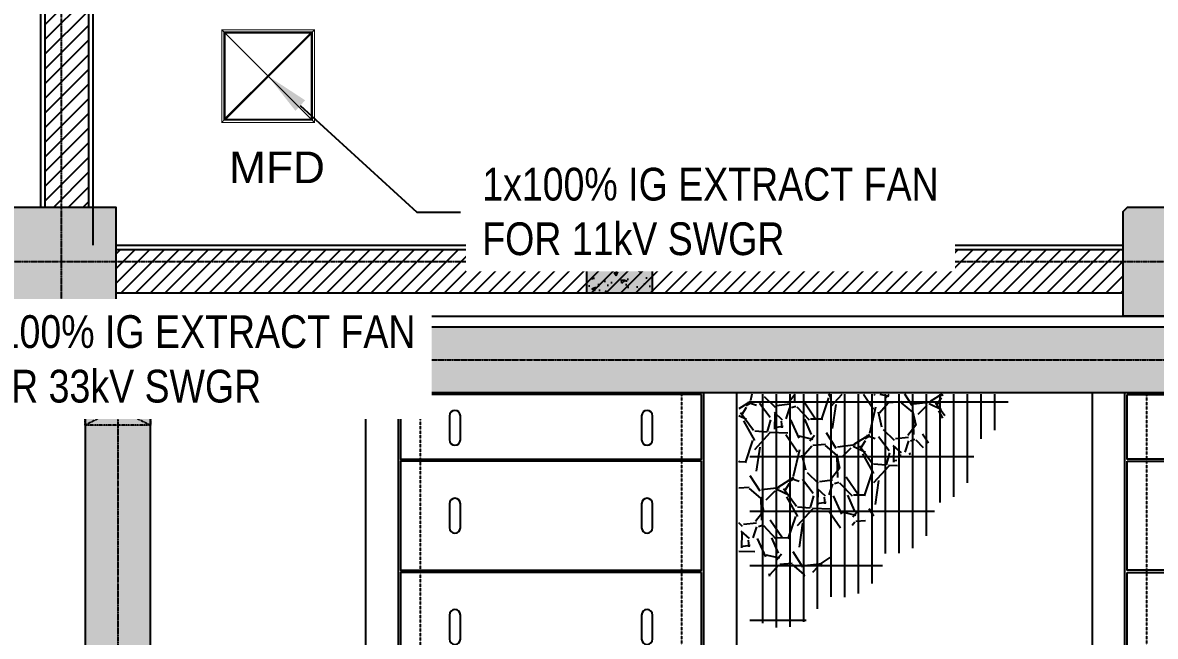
# Model space of a CAD drawing. Header units: metres. Extents: x 841183 to 1048542, y 259326 to 317714.
# Drawn here: x 940537 to 945726, y 288084 to 290897 of the extents above; entities that cross this region are included whole.
import ezdxf
from ezdxf import colors
from ezdxf.entities.mleader import LeaderData, LeaderLine
from ezdxf.math import Vec2, Vec3

# ---------------------------------------------------------------- set-up
doc = ezdxf.new("R2010")
doc.units = ezdxf.units.M
doc.header["$PDMODE"] = 34
for name, pattern in [('( Hidden )', [0.375, 0.25, -0.125]), ('DASHED2', [0.375, 0.25, -0.125]), ('HIDDEN', [0.375, 0.25, -0.125]), ('VILLA AXIS$0$CENTER', [2, 1.25, -0.25, 0.25, -0.25])]:
    doc.linetypes.add(name, pattern=pattern)
for name, color, linetype in [('0_EXTRACT AIR DUCT', 236, 'Continuous'), ('0_HVAC TEXT', 7, 'Continuous'), ('A-AXIS LINE', 253, 'Continuous'), ('A-BRICK', 3, 'Continuous'), ('A-FIXTURES', 252, 'Continuous'), ('A-SECT-PATT', 9, 'Continuous'), ('A-WALL-2', 252, 'Continuous'), ('G-COL', 252, 'Continuous'), ('G-RC-WALL', 252, 'Continuous'), ('INTEC -RC-WALL', 252, 'Continuous'), ('PAMCAD-PROJECTION', 7, 'Continuous'), ('REVISION-CLOUD', 9, 'Continuous'), ('TIP - BEAM-CONC', 6, 'Continuous'), ('WALL OPENING', 1, 'Continuous')]:
    doc.layers.add(name, color=color, linetype=linetype)
doc.layers.add('0_HVAC-OPENING', color=126, linetype='Continuous', lineweight=0)
for name, color, linetype, transparency in [('A-AXIS DIMENSION', 252, 'Continuous', 0.6), ('A-HATCH', 252, 'Continuous', 0.6), ('A-HATCH SOLID', 253, 'Continuous', 0.6), ('A-REFLECT DOWN', 252, 'Continuous', 0.6), ('G-HATCH', 253, 'Continuous', 0.6), ('G-HATCH-COL-WALL', 253, 'Continuous', 0.6)]:
    doc.layers.add(name, color=color, linetype=linetype, transparency=transparency)
doc.styles.add('AIRAL', font='arial.ttf', dxfattribs={"height": 6.14})
doc.styles.add('romans', font='romans.shx', dxfattribs={"width": 0.85})
doc.styles.get("Standard").update_dxf_attribs({"font": 'ARIALN.TTF'})
doc.dimstyles.new('DIM-100', dxfattribs={"dimtxt": 200, "dimasz": 100, "dimexe": 50, "dimexo": 75, "dimgap": 50, "dimtad": 1, "dimdec": 0, "dimrnd": 5, "dimzin": 9, "dimdsep": 46, "dimtxsty": 'romans', "dimblk1": 'D-oblique', "dimblk2": 'D-oblique', "dimsah": 1, "dimcen": 100, "dimdle": 100, "dimclrd": 256, "dimclre": 256, "dimclrt": 131, "dimadec": 0, "dimazin": 0, "dimtfac": 1, "dimtdec": 0, "dimtofl": 0, "dimtmove": 2, "dimatfit": 3, "dimldrblk": 'OBLIQUE', "dimfxl": 100, "dimfxlon": 1, "dimtfillclr": 256, "dimtolj": 1, "dimtzin": 0, "dimarcsym": 0})

# ---------------------------------------------------------------- blocks, each defined once
blk = doc.blocks.new('A$C10b3fa2f')
at = {"layer": 'A-REFLECT DOWN'}
h = blk.add_hatch(dxfattribs=at)
h.set_pattern_fill('AR-HBONE', color=256, scale=75, style=0)
h.set_pattern_definition([(45, (-872853.2943273549, -501345.4365919695), (0, 424.2640687119285), [900, -300]), (135, (-872641.1622929799, -501133.3045575945), (3.33066907387547e-14, 424.2640687119285), [900, -300])])
h.paths.add_polyline_path([(-40951.92798982479, -7637.119681541168), (-40445.08106751728, -7637.119681541168), (-40278.22928806348, -7926.115440888505), (-40445.0810675174, -8215.111200235726), (-40951.92798982479, -8215.111200235668), (-41118.77976927848, -7926.115440888214)])
edge = h.paths.add_edge_path()
edge.add_line((-40250.58249417157, -6912.741519662959), (-42275.58249416994, -6912.741519663075))
edge.add_line((-42275.58249416994, -6912.741519663075), (-42275.58249416994, -105.7974012070335))
edge.add_line((-42275.58249416994, -105.7974012070335), (-42275.58249204454, 38.86289380153175))
edge.add_line((-42275.58249204454, 38.86289380153175), (-43125.00761958782, 38.86289380153175))
edge.add_line((-43125.00761958782, 38.86289380153175), (-43125.00615446293, -30517.07692860754))
edge.add_line((-43125.00615446293, -30517.07692860754), (-43000.00831965636, -30517.07692860992))
edge.add_line((-43000.00831965636, -30517.07692860992), (-43000.00831965636, -32386.123830811))
edge.add_line((-43000.00831965636, -32386.123830811), (-6450.019826940028, -32386.12383081095))
edge.add_arc((-6450.019826939795, -25886.12383081106), 6499.999999999884, 269.999999999998, 360.0000000000021)
edge.add_line((49.98017306008842, -25886.12383081083), (49.98017304693349, -22117.48955926322))
edge.add_line((49.98017304693349, -22117.48955926322), (-3025.43024842767, -22117.48955926322))
edge.add_line((-3025.43024842767, -22117.48955926322), (-3025.43024842767, -31367.48925744958))
edge.add_line((-3025.43024842767, -31367.48925744958), (-37875.58253319468, -31367.27464130643))
edge.add_line((-37875.58253319468, -31367.27464130643), (-37875.58253319468, -22117.48925744812))
edge.add_line((-37875.58253319468, -22117.48925744812), (-40250.58249417064, -22117.489257448))
edge.add_line((-40250.58249417064, -22117.489257448), (-40250.58249417157, -6912.741519662959))
blk = doc.blocks.new('D-oblique')
for p, q in [((-0.7071067811865538, -0.7071067811865499), (0.7071067811865416, 0.7071067811865448)), ((-3.552713678800501e-15, -1.000000000000004), (-3.552713678800501e-15, 0.9999999999999964)), ((-1.000000000000004, 0), (0.6469059071593755, 0))]:
    blk.add_line(p, q)
blk = doc.blocks.new('*D460')
at = {"layer": 'A-AXIS DIMENSION', "lineweight": -2, "transparency": 16777216}
for p, q in [((-23846.6374361094, -22756.69060360827), (-23995.02192034255, -22756.69060360827)), ((-23945.02192034255, -31256.47598746432), (-23945.02192034255, -22856.69060360827)), ((-23846.63743780598, -31356.47598746432), (-23995.02192034255, -31356.47598746432))]:
    blk.add_line(p, q, dxfattribs=at)
at = {"layer": 'Defpoints', "color": 0, "transparency": 16777216}
for p in [(-23945.02192034255, -22756.69060360827), (-23535.08922142583, -22756.69060360827, -68.05335083727837), (-23535.08922142571, -31356.47598746432, -68.0533871560919)]:
    blk.add_point(p, dxfattribs=at)
at = {"layer": 'A-AXIS DIMENSION', "lineweight": -2, "transparency": 16777216, "xscale": 100, "yscale": 100, "zscale": 100}
for p, rotation in [((-23945.02192034255, -22756.69060360827), 90), ((-23945.02192034255, -31356.47598746432), 270)]:
    blk.add_blockref('D-oblique', p, dxfattribs=dict(at, rotation=rotation))
at = {"layer": 'A-AXIS DIMENSION', "color": 252, "transparency": 16777216, "insert": (-24095.02192034255, -27056.58329553629), "char_height": 200, "attachment_point": 5, "rotation": 90, "style": 'romans'}
blk.add_mtext('\\A1;8600', dxfattribs=at)
blk = doc.blocks.new('_OBLIQUE')
at = {"color": 0, "linetype": 'ByBlock'}
blk.add_line((-0.5, -0.5), (0.5, 0.5), dxfattribs=at)
blk = doc.blocks.new('Stf200x300')
at = {"layer": 'A-HATCH SOLID'}
blk.add_hatch(color=256, dxfattribs=at).paths.add_polyline_path([(100, 150), (-99.99999999999997, 150), (-99.99999999999997, -150), (100, -150)])
at = {"layer": 'A-SECT-PATT'}
h = blk.add_hatch(dxfattribs=at)
h.set_pattern_fill('AR-CONC', color=8, style=0)
h.set_pattern_definition([(49.99999999999999, (0, 0), (182.184668996004, -15.93908553890309), [19.05, -209.55]), (355, (0, 0), (-35.24342142496934, 191.0568452390351), [15.24, -167.64058417]), (100.4514447, (15.182007, -1.3282535), (146.9412470903533, 175.1177519121951), [16.1900088, -178.0902446]), (46.18420000000002, (0, 50.8), (271.0790408921299, -42.04232793272715), [28.575, -314.3249999999999]), (96.63555760999996, (22.5899, 47.2965), (237.404134051503, 247.4261245977215), [24.28502314, -267.13560816]), (351.1841511700001, (0, 50.8), (237.404134064977, 247.4261245855326), [22.85996707, -251.45973192]), (21, (25.4, 38.1), (151.6143912691325, -102.2651981870876), [19.05, -209.55]), (326.0000000000001, (25.4, 38.1), (61.80202834764707, 184.1879661223193), [15.24, -167.64]), (71.45144499999999, (38.0345326, 29.5779001), (213.4164192787161, 81.92276888590524), [16.1900088, -178.0899376]), (37.50000000000001, (0, 0), (3.088603250591817, 84.55503887315311), [0, -165.608, 0, -170.18, 0, -168.275]), (7.499999999999999, (0, 0), (66.81966251030575, 100.1805748181195), [0, -97.02799999999999, 0, -161.798, 0, -64.135]), (327.5, (-56.642, 0), (135.5905951668714, -5.728743992673444), [0, -63.5, 0, -198.12, 0, -262.89]), (317.5, (-82.042, 0), (148.129181386018, 25.42649103333303), [0, -82.55, 0, -131.572, 0, -186.69])])
h.paths.add_polyline_path([(100, 150), (-99.99999999999997, 150), (-99.99999999999997, -150), (100, -150)])
at = {"layer": 'A-WALL-2'}
blk.add_lwpolyline([(-99.99999999999997, -150), (100, -150), (100, 150), (-99.99999999999997, 150)], close=True, dxfattribs=at)
blk = doc.blocks.new('pre cast-02')
at = {"layer": 'A-HATCH', "elevation": -68.05332914772208}
blk.add_lwpolyline([(840187.7117941631, 285450.4473350294), (841567.7117941629, 285450.447334726), (841567.7117941629, 284950.4473350294), (840187.7117941631, 284950.4473350294)], close=True, dxfattribs=at)
for points in [[(840437.7117941631, 285120.4473350294), (840437.7117941631, 285120.4473350294, -0.4142135623731377), (840412.7117941631, 285145.4473350294), (840412.7117941631, 285255.4473350294, -0.4142135623730523), (840437.7117941631, 285280.4473350294), (840437.7117941631, 285280.4473350294, -0.414213562373095), (840462.7117941631, 285255.4473350294), (840462.7117941631, 285145.4473350294, -0.4142135623729246)], [(841317.7117941629, 285120.4473350294), (841317.7117941629, 285120.4473350294, -0.4142135623731377), (841292.7117941629, 285145.4473350294), (841292.7117941629, 285255.4473350294, -0.4142135623730523), (841317.7117941629, 285280.4473350294), (841317.7117941629, 285280.4473350294, -0.414213562373095), (841342.7117941629, 285255.4473350294), (841342.7117941629, 285145.4473350293, -0.4142135623729246)]]:
    blk.add_lwpolyline(points, format="xyb", close=True, dxfattribs=at)
blk = doc.blocks.new('A$Ce9738e30')
at = {"layer": 'G-HATCH'}
h = blk.add_hatch(dxfattribs=at)
h.set_pattern_fill('GRAVEL', color=256, scale=400, angle=240.5646524676014, style=0)
h.set_pattern_definition([(251.4225475323985, (-963602.6415280281, -276143.9826004672), (-1562.668020758844, -4556.102281013038), [53.81439999999964, -5327.635199999956]), (294.4656475323982, (-963619.7860786982, -276194.9930345205), (-2010.556384666125, 4376.946913107414), [92.3471999999981, -9142.369999999755]), (346.9249475323984, (-963581.5407802608, -276279.0483564663), (-5797.773235803219, 1321.297217497308), [65.11519999999949, -6446.412799999967]), (212.1616475323984, (-963591.9670417747, -276464.0545538514), (6770.710763567055, 4279.892097894845), [84.09519999999982, -8325.423199999977]), (186.6016475323985, (-963663.1577837212, -276508.8192526785), (5163.254774904292, 617.0917268704104), [82.46199999999993, -8163.749199999997]), (122.1616475323984, (-963745.0731203317, -276518.2996338945), (4279.892097894845, -6770.710763567055), [84.09519999999885, -8325.423199999854]), (81.74114753239849, (-963789.8378191589, -276447.1088919478), (-928.1444584460864, -6494.501344873499), [111.2115999999995, -11009.93959999993]), (47.18004753239838, (-963773.8627055397, -276337.0507448397), (6287.976349588014, 6763.235246790302), [104.9951999999982, -10394.52839999977]), (358.0057475323984, (-963702.4977428128, -276260.0374856242), (6101.347650526568, -231.424455771892), [84.37999999999982, -8353.629199999978]), (304.1989475323984, (-963618.1687557034, -276262.9737984639), (-2510.702563764994, 3635.433022050063), [96.33279999999932, -4720.305199999956]), (257.0379475323986, (-963564.0231200437, -276342.6497053556), (-1473.085813731147, -6342.713815253978), [124.5791999999988, -12333.34999999985]), (340.6212475323983, (-963790.061375912, -276121.1396448977), (3466.2207320718, -1259.093038270439), [42.52039999999975, -4209.537599999969]), (307.9661475323984, (-963749.9497573026, -276135.2484383449), (-3252.224973597447, 4135.581053295412), [80.89479999999874, -8008.60439999992]), (254.4353475323986, (-963700.1835366972, -276199.0240080144), (-348.3644244766503, -196.5765163561819), [56.56839999999994, -509.1167999999995]), (276.2367475323984, (-963644.6194668092, -276199.8203355183), (-286.1531296581664, 2134.974661119882), [30.46319999999977, -3015.845999999971]), (187.6339475323984, (-963641.3100444229, -276230.1031313515), (1241.669483066582, 241.3651347476037), [43.0811999999999, -2110.984799999994]), (88.47154753239849, (-963684.0095343114, -276235.8262042372), (107.0005207225292, 1438.245660319985), [69.97159999999879, -2262.409199999961]), (317.8702475323984, (-963682.1432141394, -276165.8796757384), (-741.516756897799, 500.1526431110518), [50.59639999999965, -1214.314799999989]), (103.0458475323984, (-963527.2957002178, -276432.1544350235), (-920.674577026316, 4073.371866104322), [70.87999999999941, -7017.137999999963]), (49.08914753239844, (-963543.2954818234, -276363.1036784124), (-3045.703339553058, -3555.797041650359), [59.46439999999997, -5886.963199999996]), (186.2367475323985, (-963612.4703508043, -276126.5643846333), (2134.974661119883, 286.1531296581667), [60.92599999999974, -2985.383199999983]), (135.8248475323986, (-963673.0359424704, -276133.1832294064), (3010.855397801822, -2893.915999105785), [70.87999999999998, -7017.137999999999]), (139.9913475323984, (-963743.2815765567, -276554.0318374495), (1679.609878870126, -1348.670101908795), [68.35199999999999, -3349.2496]), (184.6602475323985, (-963795.6356684414, -276510.0881341129), (4814.889417697618, 420.5228210467274), [57.27119999999997, -5669.857199999996]), (52.63394753239855, (-963962.8004320352, -276319.6571969924), (1348.668317984933, 1679.611319710848), [60.92599999999999, -2985.383199999999]), (102.0813475323985, (-963925.8240150322, -276271.2346342182), (1162.038967256382, -5315.041561541893), [67.05239999999982, -6638.169599999987]), (49.99134753239836, (-963866.4779688277, -276490.3557121635), (-1348.670101908795, -1679.609878870128), [34.17599999999999, -3383.425599999999]), (18.12544753239841, (-963951.0058447036, -276340.559055993), (1590.033518817657, 437.9424781688364), [20.39599999999999, -2019.211599999999]), (313.4715475323985, (-963931.6218643145, -276334.2138763834), (-938.0931138357944, 848.5170665816127), [82.46199999999975, -1566.779999999996]), (293.4263475323984, (-963874.8883573756, -276394.0579169423), (-1617.400427381324, 3680.219401340133), [76.41999999999992, -7565.569199999994]), (175.7452475323982, (-963715.3623228121, -276253.5180852344), (893.3051971531049, 44.78804254946643), [57.68879999999965, -1384.531599999989]), (126.2781475323985, (-963772.8921572553, -276249.2381145635), (-4038.531038749637, 5529.03867918658), [100.7175999999998, -9971.025199999973]), (58.48994753239855, (-963832.487200637, -276168.0443290604), (-1652.244523250145, -2769.49254045594), [41.18239999999997, -4077.069599999998]), (29.43534753239837, (-963810.9632349126, -276132.9342322293), (544.9407722014814, -151.7878611498738), [23.99999999999993, -375.9999999999988]), (359.1789475323984, (-963860.5058987648, -276395.1279096099), (-3224.85588923091, 17.41981400337959), [55.56959999999965, -5501.407999999957]), (71.42254753239851, (-963804.941828877, -276395.9242371141), (1562.668020758845, 4556.102281013037), [107.6287999999994, -5273.820799999959]), (119.4353475323984, (-963770.6527275365, -276293.9033690074), (151.7878611498738, 544.9407722014814), [103.9999999999998, -295.9999999999992]), (154.1305475323985, (-963821.7626059733, -276203.3286466716), (4404.316642715388, -2107.6042856687), [63.24559999999997, -6261.309599999995]), (225.3807475323985, (-963878.6703336923, -276175.7331665013), (-1196.880877059721, -1134.670125110533), [58.24079999999993, -2853.803199999995]), (271.7893475323976, (-963919.578279806, -276217.1884429419), (251.3059770308114, -8584.68662769435), [94.82599999999837, -9387.789599999793]), (304.0092475323985, (-963916.6172989798, -276311.9683595515), (2903.85653717218, -4332.160877723354), [100.3195999999998, -9931.62959999998])])
edge = h.paths.add_edge_path()
edge.add_line((2695.147801934858, -7.499999995168764), (3630.61134206003, -7.499999995168764))
edge.add_arc((3396.12161389098, -59.83980457455618), 240.2600419549171, 634.8192676138183, 732.582577857333, ccw=False)
edge.add_arc((3168.001875300193, -357.0215183110558), 254.9366914712325, 627.850541787565, 733.0975396281874, ccw=False)
edge.add_arc((2911.335919588339, -609.3205209775479), 247.1164455408579, 969.4300126367502, 1079.4300125372652, ccw=False)
edge.add_arc((2602.24987507076, -760.6927834516973), 236.2167394015003, 1013.1583778265393, 1060.2068603474775, ccw=False)
edge.add_line((2695.147801934741, -977.8754787978833), (2695.147801934741, -7.499999995168764))
h = blk.add_hatch(dxfattribs=at)
h.set_pattern_fill('GRATE', color=256, scale=2000, angle=270, style=0)
h.set_pattern_definition([(90, (-963759.470796725, -276591.3813639994), (62.49999999999999, -6.559469162961888e-14), []), (360, (-963759.470796725, -276591.3813639994), (-2.197462023728695e-13, -250.0000000000001), [])])
edge = h.paths.add_edge_path()
edge.add_line((2745.147801934741, -7.499999995226972), (3928.413227286073, -7.499999995226972))
edge.add_arc((3729.533348302823, -27.64524258242454), 199.897566426646, 636.8318187121083, 725.7839630255539, ccw=False)
edge.add_arc((3571.588279309217, -310.1658840118907), 200.2167016291091, 634.8192676138074, 744.8192675143198, ccw=False)
edge.add_arc((3395.620190673508, -543.7119590034126), 195.7704901332554, 620.0124873548064, 730.0124872553108, ccw=False)
edge.add_arc((3155.74684037338, -734.4670659519616), 205.9303712840671, 969.4300126367516, 1079.4300125372615, ccw=False)
edge.add_arc((2892.43544755294, -881.9146193022607), 196.2694605601681, 956.6394816505531, 1066.6394815510635, ccw=False)
edge.add_arc((2598.976431411924, -954.3508711315808), 206.8627078075021, 1034.9598047668437, 1053.749918647481, ccw=False)
edge.add_line((2745.147801934741, -1100.727475549385), (2745.147801934741, -7.499999995168764))
at = {"layer": 'A-HATCH', "elevation": -2.266793759986285e-05}
for points in [[(2524.33790625073, -9.999999848310836), (1144.337906250963, -10.00000015174737), (1144.337906250963, -304.9999993960955), (2524.33790625073, -304.9999993960373)], [(4473.873240786605, -9.999999848310836), (5853.873240786372, -10.00000015174737), (5853.873240786372, -304.9999993960955), (4473.873240786605, -304.9999993960373)]]:
    blk.add_lwpolyline(points, close=True, dxfattribs=at)
for points in [[(1394.337906250963, -242.2403178010718), (1394.337906250963, -242.2403178010718, 0.4142135623731377), (1419.337906250963, -217.2403178010718), (1419.337906250963, -107.2403178010718, 0.4142135623730523), (1394.337906250963, -82.2403178010718), (1394.337906250963, -82.2403178010718, 0.414213562373095), (1369.337906250963, -107.2403178010718), (1369.337906250963, -217.24031780113, 0.4142135623729246)], [(2274.33790625073, -242.2403178010718), (2274.33790625073, -242.2403178010718, 0.4142135623731377), (2299.33790625073, -217.2403178010718), (2299.33790625073, -107.2403178010136, 0.4142135623730523), (2274.33790625073, -82.2403178010718), (2274.33790625073, -82.2403178010718, 0.414213562373095), (2249.33790625073, -107.2403178010136), (2249.33790625073, -217.2403178010136, 0.4142135623729246)]]:
    blk.add_lwpolyline(points, format="xyb", close=True, dxfattribs=at)
at = {"layer": 'G-RC-WALL'}
for p, q in [((984.337906250963, 0), (984.3379062507302, -6334.785383855866, -1.590569104337192e-05)), ((2684.337906250963, 0), (2684.337906250963, -1334.999998941028, 2.18163638265878e-05)), ((4313.873240786372, 0), (4313.873240786372, -1334.999998941028, 2.18163638265878e-05))]:
    blk.add_line(p, q, dxfattribs=at)
at = {"layer": 'G-RC-WALL', "linetype": 'HIDDEN'}
blk.add_line((1234.337906250963, 0), (1234.337906250847, -6084.785383855866, -1.644738416928249e-05), dxfattribs=at)
at = {"layer": 'G-RC-WALL'}
for points, elevation in [([(1134.337906250963, 0), (1134.337906250963, -6184.785384372517), (2434.337906250963, -6184.785384372517), (2434.337906250963, -1334.99999894097), (2534.337906250847, -1334.999998941028), (2534.337906250963, -1327.240317329823)], 4.766991622773276e-06), ([(2534.337906250963, -1327.240317346004), (2534.337906250963, 0)], -9.167435280232894e-06), ([(4463.873240786372, -1327.240317346004), (4463.873240786372, 0)], -9.167435280232894e-06)]:
    blk.add_lwpolyline(points, dxfattribs=dict(at, elevation=elevation))
at = {"layer": 'G-RC-WALL', "linetype": 'HIDDEN', "elevation": -9.167435280232894e-06}
for points in [[(2434.337906250963, -1327.240317346004), (2434.337906250963, 0)], [(4563.873240786372, -1327.240317346004), (4563.873240786372, 0)], [(2434.337906250963, -1327.240317346004), (2434.337906250963, -5.820766091346741e-11)], [(4563.873240786372, -1327.240317346004), (4563.873240786372, -5.820766091346741e-11)]]:
    blk.add_lwpolyline(points, dxfattribs=at)
at = {"layer": 'A-BRICK', "xscale": -1}
for p in [(842712.0497004138, -285765.4473341221, -143.8129748377379), (842712.0497004138, -286275.4473339704, -143.8129613372356)]:
    blk.add_blockref('pre cast-02', p, dxfattribs=at)
at = {"layer": 'A-BRICK'}
for p in [(-835713.8385533765, -285765.4473341221, -143.8129748377379), (-835713.8385533765, -286275.4473339705, -143.8129613372356)]:
    blk.add_blockref('pre cast-02', p, dxfattribs=at)
blk = doc.blocks.new('A$C135017ab')
at = {"layer": 'WALL OPENING', "color": 8, "linetype": 'HIDDEN', "ltscale": 5}
for p, q in [((14600.00000000303, 8899.785383856972, 2.615822722873418e-07), (14900.00000000303, 8749.785383856972, 2.615822722873418e-07)), ((14900.00000000303, 8899.785383856972, 2.615822722873418e-07), (14600.00000000303, 8749.785383856972, 2.615822722873418e-07))]:
    blk.add_line(p, q, dxfattribs=at)
at = {"layer": 'WALL OPENING', "color": 8, "linetype": 'HIDDEN', "ltscale": 5, "elevation": 2.615822722873418e-07}
blk.add_lwpolyline([(14600.00000000303, 8749.785383856972), (14600.00000000303, 8899.785383856972), (14900.00000000303, 8899.785383856972), (14900.00000000303, 8749.785383856972)], close=True, dxfattribs=at)
blk = doc.blocks.new('A$Caca1db55')
at = {"layer": '0_HVAC-OPENING', "linetype": '( Hidden )', "ltscale": 100, "const_width": 5, "elevation": 103.7130564367805}
for points in [[(-22224.72030612384, -21244.19212225708), (-22649.72030612384, -20819.19212225708)], [(-22649.72030612384, -21244.19212225708), (-22224.72030612384, -20819.19212225708)]]:
    blk.add_lwpolyline(points, dxfattribs=at)
blk.add_lwpolyline([(-22649.72030612384, -21244.19212225708), (-22224.72030612384, -21244.19212225708), (-22224.72030612384, -20819.19212225708), (-22649.72030612384, -20819.19212225708)], close=True, dxfattribs=at)
at = {"layer": '0_HVAC TEXT', "insert": (-22396.5191613615, -21449.85863286926, 281.8696291451305), "char_height": 145, "width": 442.9880420633081, "attachment_point": 5, "style": 'AIRAL'}
blk.add_mtext('{\\fArial|b0|i0|c0|p34;MFD}', dxfattribs=at)
ml = blk.add_multileader_mtext('Standard')
ml.set_content('1x100% IG EXTRACT FAN\\PFOR 11kV SWGR', color=256)
ml.set_leader_properties()
ml.build(insert=Vec2(0, 0))
ml.multileader.update_dxf_attribs({"text_left_attachment_type": 2, "text_right_attachment_type": 2, "dogleg_length": 200, "arrow_head_size": 200})
ctx = ml.context
ctx.base_point, ctx.char_height, ctx.arrow_head_size, ctx.landing_gap_size, ctx.plane_origin = Vec3(-21556.33931082976, -21655.99449134385, -14.34418250873232), 150, 200, 100, Vec3(-26682.78530808492, -22818.92599432304, -14.34418250873232)
ctx.left_attachment, ctx.right_attachment = 2, 2
notes = []
notes.append((ctx, [(1, (1, 1, 0), (-21756.33931082976, -21655.99449134385, -14.34418250873232), (1, 0), 200, [(0, [(-22437.22030612384, -21031.69212225702, -14.34418250873232)], 0, [])])]))
ctx.mtext.insert, ctx.mtext.flow_direction = Vec3(-21456.33931082976, -21452.05520075723, -14.34418250873232), 5
ctx.mtext.has_bg_fill, ctx.mtext.bg_color, ctx.mtext.bg_scale_factor, ctx.mtext.bg_transparency, ctx.mtext.use_window_bg_color = 1, -1027028792, 1.5, 0, 1
for ctx, leaders in notes:
    for number, flags, end, landing, length, lines in leaders:
        leader = LeaderData()
        leader.index, (leader.has_last_leader_line, leader.has_dogleg_vector, leader.attachment_direction) = number, flags
        leader.last_leader_point, leader.dogleg_vector, leader.dogleg_length = Vec3(end), Vec3(landing), length
        for number, points, colour, breaks in lines:
            line = LeaderLine()
            line.index, line.vertices, line.color, line.breaks = number, Vec3.list(points), colors.encode_raw_color(colour), breaks
            leader.lines.append(line)
        ctx.leaders.append(leader)
ml = blk.add_multileader_mtext('Standard')
ml.set_content('1x100% IG EXTRACT FAN\\PFOR 33kV SWGR', color=256)
ml.set_leader_properties()
ml.build(insert=Vec2(0, 0))
ml.multileader.update_dxf_attribs({"text_left_attachment_type": 2, "text_right_attachment_type": 2, "dogleg_length": 200, "arrow_head_size": 200})
ctx = ml.context
ctx.base_point, ctx.char_height, ctx.arrow_head_size, ctx.landing_gap_size, ctx.plane_origin = Vec3(-23953.15170407738, -22331.69149874966, -14.34418250873232), 150, 200, 100, Vec3(-28508.76048347307, -22818.92599432304, -14.34418250873232)
ctx.left_attachment, ctx.right_attachment = 2, 2
notes = []
notes.append((ctx, [(1, (1, 1, 0), (-24153.15170407738, -22331.69149874966, -14.34418250873232), (1, 0), 200, [(0, [(-24262.70927358442, -21031.26350725652, -14.34418250873232)], 0, [])])]))
ctx.mtext.insert, ctx.mtext.flow_direction = Vec3(-23853.15170407738, -22127.75220816303, -14.34418250873232), 5
ctx.mtext.has_bg_fill, ctx.mtext.bg_color, ctx.mtext.bg_scale_factor, ctx.mtext.bg_transparency, ctx.mtext.use_window_bg_color = 1, -1027028792, 1.5, 0, 1
for ctx, leaders in notes:
    for number, flags, end, landing, length, lines in leaders:
        leader = LeaderData()
        leader.index, (leader.has_last_leader_line, leader.has_dogleg_vector, leader.attachment_direction) = number, flags
        leader.last_leader_point, leader.dogleg_vector, leader.dogleg_length = Vec3(end), Vec3(landing), length
        for number, points, colour, breaks in lines:
            line = LeaderLine()
            line.index, line.vertices, line.color, line.breaks = number, Vec3.list(points), colors.encode_raw_color(colour), breaks
            leader.lines.append(line)
        ctx.leaders.append(leader)
at = {"layer": '0_EXTRACT AIR DUCT', "const_width": 10, "elevation": 32.24004580334849}
blk.add_lwpolyline([(-22637.20030612394, -21231.67212225712), (-22237.24030612374, -21231.67212225712), (-22237.24030612374, -20831.71212225704), (-22637.20030612394, -20831.71212225704)], close=True, dxfattribs=at)
at = {"layer": '0_EXTRACT AIR DUCT', "linetype": '( Hidden )', "ltscale": 100, "const_width": 10, "elevation": 32.24004580334849}
blk.add_lwpolyline([(-22637.20030612394, -21231.67212225712), (-22237.24030612374, -20831.71212225704)], dxfattribs=at)
blk = doc.blocks.new('A$Cef9c9996')
at = {"layer": 'A-HATCH'}
h = blk.add_hatch(dxfattribs=at)
h.set_pattern_fill('ANSI31', color=256, scale=15)
h.set_pattern_definition([(45, (-40939.24123089819, -20943.54331445583), (-33.67596045400932, 33.67596045400933), [])])
h.paths.add_polyline_path([(-23660.22075716045, -21906.69060362148), (-23460.22075716045, -21906.69060362148), (-23460.22075716045, -18291.54375632264), (-23660.22075716045, -18291.54375632264)])
h = blk.add_hatch(dxfattribs=at)
h.set_pattern_fill('ANSI31', color=256, scale=15)
h.set_pattern_definition([(45, (-40834.45927635243, -21338.68998549809), (-33.67596045400932, 33.67596045400933), [])])
h.paths.add_polyline_path([(-18720.09546479664, -22301.69086962059), (-18720.09546479653, -22101.69086962065), (-23335.43880261469, -22101.69086962059), (-23335.43880261469, -22301.69086962059)])
at = {"layer": 'A-HATCH SOLID'}
blk.add_hatch(color=256, dxfattribs=at).paths.add_polyline_path([(-20877.76713370555, -22101.69086962059), (-20877.76713370555, -22301.69086962059), (-21177.76713370555, -22301.69086962059), (-21177.76713370555, -22101.69086962059)])
at = {"layer": 'A-REFLECT DOWN'}
h = blk.add_hatch(dxfattribs=at)
h.set_pattern_fill('AR-HBONE', color=256, scale=75, style=0)
h.set_pattern_definition([(45, (-873053.32716231, -501634.6379381258), (0, 424.2640687119285), [900, -300]), (135, (-872841.195127935, -501422.5059037508), (3.33066907387547e-14, 424.2640687119285), [900, -300])])
h.paths.add_polyline_path([(-41151.96082477993, -7926.321027697413), (-40645.11390247243, -7926.321027697413), (-40478.26212301862, -8215.31678704475), (-40645.11390247254, -8504.312546391971), (-41151.96082477993, -8504.312546391913), (-41318.81260423362, -8215.31678704446)])
edge = h.paths.add_edge_path()
edge.add_line((-40450.61532912671, -7201.942865819205), (-42475.61532912508, -7201.942865819321))
edge.add_line((-42475.61532912508, -7201.942865819321), (-42475.61532912508, -394.9987473632791))
edge.add_line((-42475.61532912508, -394.9987473632791), (-42475.61532699969, -250.3384523547138))
edge.add_line((-42475.61532699969, -250.3384523547138), (-43325.04045454296, -250.3384523547138))
edge.add_line((-43325.04045454296, -250.3384523547138), (-43325.03898941807, -30806.27827476378))
edge.add_line((-43325.03898941807, -30806.27827476378), (-43200.04115461151, -30806.27827476617))
edge.add_line((-43200.04115461151, -30806.27827476617), (-43200.04115461151, -32675.32517696725))
edge.add_line((-43200.04115461151, -32675.32517696725), (-6650.05266189517, -32675.32517696719))
edge.add_arc((-6650.052661894937, -26175.32517696731), 6499.999999999884, 269.999999999998, 360.0000000000021)
edge.add_line((-150.0526618950535, -26175.32517696708), (-150.0526619082084, -22406.69090541947))
edge.add_line((-150.0526619082084, -22406.69090541947), (-3225.463083382812, -22406.69090541947))
edge.add_line((-3225.463083382812, -22406.69090541947), (-3225.463083382812, -31656.69060360582))
edge.add_line((-3225.463083382812, -31656.69060360582), (-38075.61536814983, -31656.47598746268))
edge.add_line((-38075.61536814983, -31656.47598746268), (-38075.61536814983, -22406.69060360437))
edge.add_line((-38075.61536814983, -22406.69060360437), (-40450.61532912578, -22406.69060360425))
edge.add_line((-40450.61532912578, -22406.69060360425), (-40450.61532912671, -7201.942865819205))
at = {"layer": 'A-SECT-PATT'}
h = blk.add_hatch(dxfattribs=at)
h.set_pattern_fill('AR-CONC', color=252, style=0)
h.set_pattern_definition([(49.99999999999999, (-48428.24382153596, 966.3104567577248), (182.184668996004, -15.93908553890309), [19.05, -209.55]), (355, (-48428.24382153596, 966.3104567577248), (-35.24342142496934, 191.0568452390351), [15.24, -167.64058417]), (100.4514447, (-48413.06181453587, 964.982203257794), (146.9412470903533, 175.1177519121951), [16.19000879999999, -178.0902445999999]), (46.18420000000002, (-48428.24382153596, 1017.110456757771), (271.0790408921299, -42.04232793272715), [28.57499999999982, -314.3249999999971]), (96.63555760999992, (-48405.65392153594, 1013.60695675778), (237.404134051503, 247.4261245977215), [24.28502314, -267.13560816]), (351.1841511700001, (-48428.24382153596, 1017.110456757771), (237.404134064977, 247.4261245855326), [22.85996707, -251.45973192]), (21, (-48402.84382153582, 1004.41045675776), (151.6143912691325, -102.2651981870876), [19.05, -209.55]), (326.0000000000001, (-48402.84382153582, 1004.41045675776), (61.80202834764707, 184.1879661223193), [15.24, -167.64]), (71.45144499999999, (-48390.20928893588, 995.8883568577585), (213.4164192787161, 81.92276888590524), [16.1900088, -178.0899376]), (37.50000000000001, (-48428.24382153596, 966.3104567577248), (3.088603250591817, 84.55503887315311), [0, -165.608, 0, -170.18, 0, -168.275]), (7.499999999999999, (-48428.24382153596, 966.3104567577248), (66.81966251030575, 100.1805748181195), [0, -97.02799999999999, 0, -161.798, 0, -64.135]), (327.5, (-48484.88582153595, 966.3104567577248), (135.5905951668714, -5.728743992673444), [0, -63.5, 0, -198.12, 0, -262.89]), (317.5, (-48510.28582153586, 966.3104567577248), (148.129181386018, 25.42649103333303), [0, -82.55, 0, -131.572, 0, -186.69])])
h.paths.add_polyline_path([(-20877.76713370555, -22101.69086962059), (-20877.76713370555, -22301.69086962059), (-21177.76713370555, -22301.69086962059), (-21177.76713370555, -22101.69086962059)])
at = {"layer": 'G-HATCH-COL-WALL'}
h = blk.add_hatch(color=256, dxfattribs=at)
h.dxf.hatch_style = 1
h.paths.add_polyline_path([(-23335.43880261469, -22406.69060362148), (-23835.43880261469, -22406.69060362148), (-23835.43880261469, -21926.69060362148), (-23815.43880261469, -21906.69060362148), (-23335.43880261469, -21906.69060362148)])
h = blk.add_hatch(color=256, dxfattribs=at)
h.dxf.hatch_style = 1
h.paths.add_polyline_path([(-18020.09546479653, -22406.6855143173), (-18720.09546479653, -22406.6855143173), (-18720.09546479653, -21926.6855143173), (-18700.09546479653, -21906.6855143173), (-18040.09546479653, -21906.6855143173), (-18020.09546479653, -21926.6855143173)])
blk.add_hatch(color=256, dxfattribs=at).paths.add_polyline_path([(-23175.61536814657, -31656.47598746268), (-23175.61536814657, -22756.69060360576), (-16175.6153681468, -22756.69060360576), (-16175.61536814936, -31656.47598746233), (-15875.6153681468, -31656.47598746244), (-15875.6153681468, -22756.69060360565), (-8875.615368146915, -22756.69060360634), (-8875.615368146682, -31656.69060360664), (-8575.615368146799, -31656.69060360594), (-3225.463083382812, -31656.69060360582), (-3225.463083382812, -31356.69060360582), (-8575.615368146682, -31356.69060360582), (-8575.615368146799, -27206.69060360611), (-3225.463083382812, -27206.69060360605), (-3225.463083382812, -26906.69060360605), (-8575.615368146799, -26906.69060360605), (-8575.615368146915, -22756.69060360623), (-3225.463083382812, -22756.69060360623), (-3225.463083382812, -22456.69060360605), (-38075.61536814715, -22456.69060360437), (-38075.61536814983, -31656.47598746268), (-37775.61536814715, -31656.47598746279), (-37775.61536814715, -22756.69060360623), (-30775.61536814691, -22756.69060360617), (-30775.61536814948, -31656.47598746198), (-30475.61536814691, -31656.47598746204), (-30475.61536814691, -22756.69060360582), (-23475.6153681468, -22756.69060360588), (-23475.61536814936, -31656.47598746256)])
at = {"layer": 'A-AXIS LINE', "linetype": 'VILLA AXIS$0$CENTER', "ltscale": 4}
for p, q in [((-23585.43880261469, 4858.122439000173, 0.442561861542373), (-23585.43880261469, -22820.53741241351, -19.08565715559916)), ((-40765.74436729343, -22156.69060361112, -113.5808637026183), (8014.647564482526, -22156.69060361112, 8.889002970136062e-05)), ((-23325.61536814796, -22363.43469243206, 7.341229516555359e-05), (-23325.61536814796, -34394.0789028779, 7.341229516555359e-05)), ((-38578.32716231002, -22606.69024611317, -107.7461400707503), (7325.105729654548, -22606.69024611317, 7.341229516555359e-05))]:
    blk.add_line(p, q, dxfattribs=at)
at = {"layer": 'A-FIXTURES', "elevation": 47.92295521626833}
for points in [[(-23680.22075716045, -18081.57587406534), (-23680.22075716045, -21906.69060362148)], [(-23440.22075716045, -18081.57587406528), (-23440.22075716045, -22081.69086962059)], [(-23335.43880261469, -22081.69086962059), (-18720.09546479653, -22081.68578031642)]]:
    blk.add_lwpolyline(points, dxfattribs=at)
at = {"layer": 'A-WALL-2'}
for p, q in [((-23660.22075716045, -18081.57587406534, -20.13038524253631), (-23660.22075716045, -21906.69060362148, -20.13038524253631)), ((-23460.22075716045, -18381.57587406534, -20.13038524254534), (-23460.22075716045, -21906.69060362148, -20.13038524253631)), ((-23335.43880261469, -22101.69086962059, -20.13038014327552), (-18720.09546479653, -22101.68578031642, -27.41899784157656)), ((-18720.09546479653, -22301.68578031642, -27.41899784157656), (-23335.43880261469, -22301.69086962059, -20.13038014327552))]:
    blk.add_line(p, q, dxfattribs=at)
at = {"layer": 'G-COL'}
for points, elevation in [([(-23335.43880261469, -22406.69060362148), (-23835.43880261469, -22406.69060362148), (-23835.43880261469, -21926.69060362148), (-23815.43880261469, -21906.69060362148), (-23335.43880261469, -21906.69060362148)], -20.13038352248438), ([(-18020.09546479653, -22406.6855143173), (-18720.09546479653, -22406.6855143173), (-18720.09546479653, -21926.6855143173), (-18700.09546479653, -21906.6855143173), (-18040.09546479653, -21906.6855143173), (-18020.09546479653, -21926.6855143173)], -20.13038014327552)]:
    blk.add_lwpolyline(points, close=True, dxfattribs=dict(at, elevation=elevation))
at = {"layer": 'INTEC -RC-WALL'}
blk.add_line((-37775.61536814726, -22406.69060360437, -20.13038014327552), (-3440.037875267677, -22406.69060361088, -20.13038013721575), dxfattribs=at)
at = {"layer": 'INTEC -RC-WALL', "elevation": -20.13039562101005}
for points in [[(-23175.61536814657, -31656.47598746268), (-23175.61536814657, -22756.69060360576), (-16175.6153681468, -22756.69060360576)], [(-3225.463083382812, -22456.69060360605), (-38075.61536814715, -22456.69060360437), (-38075.61536814983, -31656.47598746268), (-37775.61536814715, -31656.47598746279), (-37775.61536814715, -22756.69060360623), (-30775.61536814691, -22756.69060360617), (-30775.61536814948, -31656.47598746198), (-30475.61536814691, -31656.47598746204), (-30475.61536814691, -22756.69060360582), (-23475.6153681468, -22756.69060360588), (-23475.61536814936, -31656.47598746256), (-23175.61536814657, -31656.47598746268)]]:
    blk.add_lwpolyline(points, dxfattribs=at)
at = {"layer": 'G-RC-WALL', "color": 5}
blk.add_blockref('A$Ce9738e30', (-23175.61536814657, -22756.69060360576, -20.13039562101005), dxfattribs=at)
at = {"layer": 'REVISION-CLOUD', "color": 5}
blk.add_blockref('A$C135017ab', (-38075.61536814983, -31656.47598746268, -20.13039562101005), dxfattribs=at)
at = {"layer": 'TIP - BEAM-CONC', "color": 1, "linetype": 'DASHED2', "xscale": -1, "rotation": 270}
blk.add_blockref('Stf200x300', (-21027.76713370555, -22201.69086962059, -20.13038183287995), dxfattribs=at)
at = {"layer": 'A-AXIS DIMENSION'}
dim = blk.add_linear_dim(base=(-23945.02192034255, -22756.69060360827, 47.92295521626833), p1=(-23535.0892214257, -31356.47598746431, -20.13043193982358), p2=(-23535.08922142582, -22756.69060360827, -20.13039562101005), angle=90, dimstyle='DIM-100', override={"dimclrt": 252}, dxfattribs=at)
dim.commit()
dim.dimension.update_dxf_attribs({"geometry": '*D460', "text_midpoint": (-24095.02192034255, -27056.58329553629, 47.92295521626833)})

msp = doc.modelspace()

# ---------------------------------------------------------------- block references
at = {"layer": 'PAMCAD-PROJECTION', "color": 6}
msp.add_blockref('A$Cef9c9996', (964298.7432553077, 311958.8843501199, -97.75937034918235), dxfattribs=at)

# ---------------------------------------------------------------- next in the draw order: block references
at = {"color": 2}
msp.add_blockref('A$C10b3fa2f', (964098.7104488802, 311683.8856027563, -103.7130564367805), dxfattribs=at)

# ---------------------------------------------------------------- next in the draw order: block references
msp.add_blockref('A$Caca1db55', (964098.7104488802, 311683.8856027563, -103.7130564367805), dxfattribs=at)

doc.saveas('drawing.dxf')
